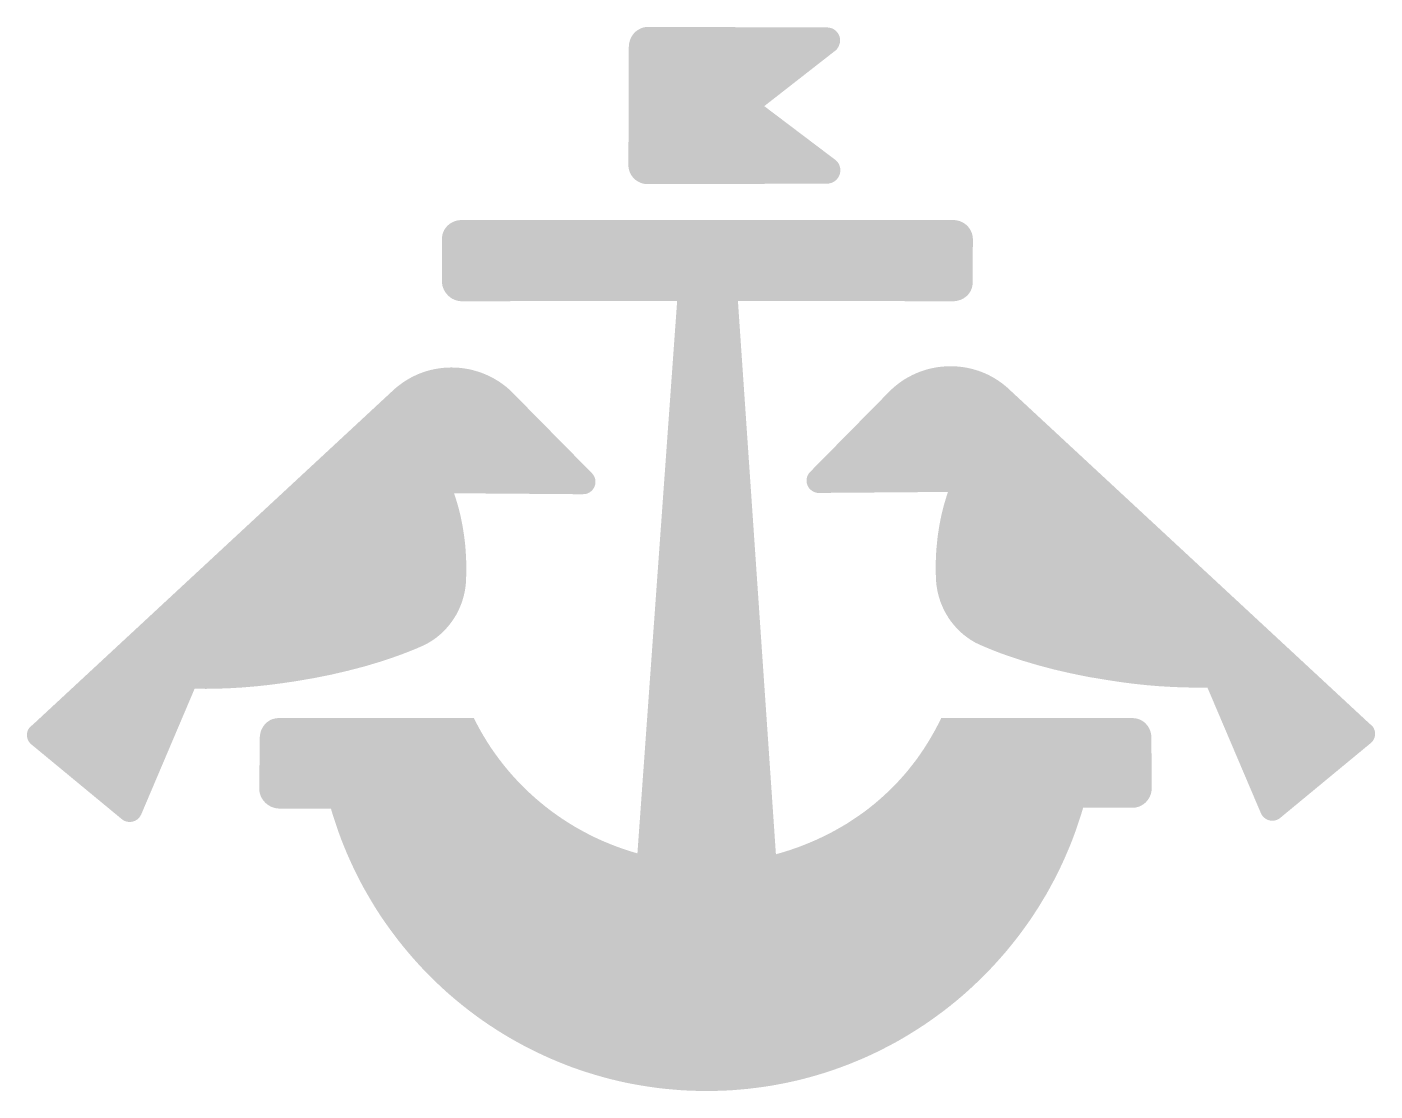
# Model space of a CAD drawing. Header units: millimetres. Extents: x 1841 to 1977, y -2528 to -2309.
# Drawn here: x 1936.15 to 1952.47, y -2494.33 to -2481.45 of the extents above; entities that cross this region are included whole.
import ezdxf

# ---------------------------------------------------------------- set-up
doc = ezdxf.new("R2010")
doc.units = ezdxf.units.MM
doc.layers.add('LASER$cut', color=1, linetype='Continuous', lineweight=0, true_color=0xff0000)
doc.layers.add('LASER$engrave', color=7, linetype='Continuous')

# ---------------------------------------------------------------- blocks, each defined once
blk = doc.blocks.new('Block 01')
at = {"layer": 'LASER$engrave'}
for points in [[(36.364, 45.102), (36.368, 45.102), (36.372, 45.103), (36.376, 45.103), (36.38, 45.103), (36.384, 45.104), (36.388, 45.104), (36.392, 45.105), (36.396, 45.106), (36.4, 45.107), (36.404, 45.108), (36.408, 45.109), (36.411, 45.11), (36.415, 45.111), (36.419, 45.112), (36.422, 45.114), (36.426, 45.115), (36.43, 45.117), (36.433, 45.118), (36.437, 45.12), (36.44, 45.122), (36.444, 45.124), (36.447, 45.126), (36.45, 45.128), (36.453, 45.13), (36.457, 45.132), (36.46, 45.135), (36.463, 45.137), (36.466, 45.14), (36.469, 45.142), (36.472, 45.145), (36.475, 45.147), (36.477, 45.15), (36.48, 45.153), (36.483, 45.156), (36.485, 45.159), (36.488, 45.162), (36.49, 45.165), (36.493, 45.168), (36.495, 45.171), (36.497, 45.174), (36.499, 45.177), (36.501, 45.181), (36.503, 45.184), (36.505, 45.187), (36.507, 45.191), (36.509, 45.194), (36.511, 45.198), (36.512, 45.201), (36.514, 45.205), (36.515, 45.209), (36.516, 45.212), (36.518, 45.216), (36.519, 45.22), (36.52, 45.224), (36.521, 45.228), (36.522, 45.231), (36.522, 45.235), (36.523, 45.239), (36.524, 45.243), (36.524, 45.247), (36.525, 45.251), (36.525, 45.255), (36.525, 45.26), (36.525, 45.264), (36.525, 45.268), (36.525, 45.273), (36.525, 45.278), (36.524, 45.282), (36.524, 45.287), (36.523, 45.291), (36.522, 45.295), (36.521, 45.3), (36.52, 45.304), (36.519, 45.308), (36.518, 45.313), (36.517, 45.317), (36.515, 45.321), (36.514, 45.325), (36.512, 45.329), (36.51, 45.333), (36.509, 45.337), (36.507, 45.341), (36.505, 45.345), (36.502, 45.348), (36.5, 45.352), (36.498, 45.355), (36.495, 45.359), (36.493, 45.362), (36.49, 45.366), (36.488, 45.369), (36.485, 45.372), (36.482, 45.375), (36.479, 45.378), (36.476, 45.381), (36.473, 45.384), (36.469, 45.387), (35.604, 46.041), (36.475, 46.721), (36.478, 46.724), (36.48, 46.727), (36.482, 46.73), (36.485, 46.733), (36.487, 46.736), (36.489, 46.739), (36.492, 46.743), (36.494, 46.746), (36.496, 46.749), (36.498, 46.753), (36.5, 46.756), (36.502, 46.76), (36.503, 46.763), (36.505, 46.767), (36.507, 46.77), (36.509, 46.774), (36.51, 46.778), (36.512, 46.782), (36.513, 46.785), (36.514, 46.789), (36.515, 46.793), (36.517, 46.797), (36.518, 46.801), (36.519, 46.805), (36.519, 46.809), (36.52, 46.812), (36.521, 46.816), (36.521, 46.82), (36.522, 46.824), (36.522, 46.828), (36.522, 46.832), (36.522, 46.836), (36.522, 46.84), (36.522, 46.844), (36.522, 46.848), (36.521, 46.853), (36.521, 46.857), (36.52, 46.861), (36.52, 46.865), (36.519, 46.869), (36.518, 46.873), (36.517, 46.877), (36.516, 46.88), (36.515, 46.884), (36.514, 46.888), (36.512, 46.892), (36.511, 46.895), (36.509, 46.899), (36.508, 46.902), (36.506, 46.906), (36.504, 46.909), (36.502, 46.913), (36.501, 46.916), (36.499, 46.919), (36.496, 46.923), (36.494, 46.926), (36.492, 46.929), (36.49, 46.932), (36.487, 46.935), (36.485, 46.938), (36.482, 46.941), (36.48, 46.944), (36.477, 46.946), (36.474, 46.949), (36.472, 46.952), (36.469, 46.954), (36.466, 46.957), (36.463, 46.959), (36.46, 46.961), (36.457, 46.964), (36.454, 46.966), (36.451, 46.968), (36.447, 46.97), (36.444, 46.972), (36.441, 46.974), (36.437, 46.976), (36.434, 46.978), (36.43, 46.979), (36.427, 46.981), (36.423, 46.982), (36.42, 46.984), (36.416, 46.985), (36.412, 46.986), (36.408, 46.987), (36.405, 46.988), (36.401, 46.989), (36.397, 46.99), (36.393, 46.991), (36.389, 46.992), (36.385, 46.992), (36.381, 46.993), (36.377, 46.993), (36.373, 46.994), (36.369, 46.994), (36.365, 46.994), (36.361, 46.994), (34.196, 47), (34.19, 47), (34.184, 47), (34.178, 46.999), (34.172, 46.999), (34.166, 46.998), (34.161, 46.997), (34.155, 46.996), (34.149, 46.995), (34.144, 46.994), (34.138, 46.992), (34.132, 46.991), (34.127, 46.989), (34.121, 46.987), (34.116, 46.985), (34.111, 46.983), (34.106, 46.981), (34.1, 46.978), (34.095, 46.976), (34.09, 46.973), (34.085, 46.97), (34.08, 46.967), (34.076, 46.964), (34.071, 46.961), (34.066, 46.958), (34.062, 46.955), (34.057, 46.951), (34.053, 46.948), (34.048, 46.944), (34.044, 46.94), (34.04, 46.936), (34.036, 46.932), (34.032, 46.928), (34.028, 46.924), (34.024, 46.92), (34.021, 46.915), (34.017, 46.911), (34.014, 46.906), (34.01, 46.902), (34.007, 46.897), (34.004, 46.892), (34.001, 46.888), (33.998, 46.883), (33.995, 46.878), (33.992, 46.873), (33.99, 46.867), (33.987, 46.862), (33.985, 46.857), (33.983, 46.852), (33.98, 46.846), (33.978, 46.841), (33.977, 46.835), (33.975, 46.83), (33.973, 46.824), (33.972, 46.818), (33.97, 46.813), (33.969, 46.807), (33.968, 46.801), (33.967, 46.795), (33.966, 46.789), (33.966, 46.784), (33.965, 46.778), (33.965, 46.772), (33.965, 46.766), (33.964, 46.76), (33.959, 45.328), (33.959, 45.322), (33.959, 45.316), (33.959, 45.31), (33.96, 45.304), (33.961, 45.298), (33.961, 45.293), (33.962, 45.287), (33.963, 45.281), (33.965, 45.276), (33.966, 45.27), (33.968, 45.264), (33.969, 45.259), (33.971, 45.253), (33.973, 45.248), (33.975, 45.243), (33.977, 45.238), (33.979, 45.232), (33.982, 45.227), (33.984, 45.222), (33.987, 45.217), (33.99, 45.212), (33.993, 45.208), (33.996, 45.203), (33.999, 45.198), (34.002, 45.194), (34.005, 45.189), (34.009, 45.185), (34.012, 45.18), (34.016, 45.176), (34.02, 45.172), (34.024, 45.168), (34.028, 45.164), (34.032, 45.16), (34.036, 45.156), (34.04, 45.153), (34.044, 45.149), (34.049, 45.146), (34.053, 45.142), (34.058, 45.139), (34.062, 45.136), (34.067, 45.133), (34.072, 45.13), (34.077, 45.127), (34.082, 45.124), (34.087, 45.122), (34.092, 45.119), (34.097, 45.117), (34.102, 45.115), (34.107, 45.113), (34.113, 45.111), (34.118, 45.109), (34.124, 45.107), (34.129, 45.105), (34.135, 45.104), (34.14, 45.102), (34.146, 45.101), (34.152, 45.1), (34.158, 45.099), (34.164, 45.098), (34.169, 45.098), (34.175, 45.097), (34.181, 45.097), (34.187, 45.097), (34.193, 45.097)], [(38.13, 44.427), (38.13, 44.433), (38.13, 44.439), (38.129, 44.445), (38.129, 44.451), (38.128, 44.456), (38.127, 44.462), (38.126, 44.468), (38.125, 44.474), (38.124, 44.479), (38.123, 44.485), (38.121, 44.491), (38.119, 44.496), (38.118, 44.502), (38.116, 44.507), (38.114, 44.512), (38.112, 44.518), (38.109, 44.523), (38.107, 44.528), (38.104, 44.533), (38.102, 44.538), (38.099, 44.543), (38.096, 44.548), (38.093, 44.553), (38.09, 44.558), (38.087, 44.562), (38.083, 44.567), (38.08, 44.571), (38.076, 44.576), (38.073, 44.58), (38.069, 44.584), (38.065, 44.588), (38.061, 44.592), (38.057, 44.596), (38.053, 44.6), (38.049, 44.604), (38.044, 44.608), (38.04, 44.611), (38.036, 44.614), (38.031, 44.618), (38.026, 44.621), (38.022, 44.624), (38.017, 44.627), (38.012, 44.63), (38.007, 44.633), (38.002, 44.635), (37.997, 44.638), (37.992, 44.64), (37.987, 44.643), (37.981, 44.645), (37.976, 44.647), (37.97, 44.649), (37.965, 44.651), (37.959, 44.652), (37.954, 44.654), (37.948, 44.655), (37.943, 44.656), (37.937, 44.658), (37.931, 44.659), (37.925, 44.659), (37.919, 44.66), (37.913, 44.661), (37.907, 44.661), (37.901, 44.661), (37.895, 44.661), (31.938, 44.661), (31.932, 44.661), (31.926, 44.661), (31.92, 44.661), (31.914, 44.66), (31.909, 44.659), (31.903, 44.659), (31.897, 44.658), (31.891, 44.657), (31.885, 44.656), (31.88, 44.654), (31.874, 44.653), (31.869, 44.651), (31.863, 44.649), (31.858, 44.648), (31.852, 44.646), (31.847, 44.644), (31.842, 44.641), (31.836, 44.639), (31.831, 44.637), (31.826, 44.634), (31.821, 44.632), (31.816, 44.629), (31.811, 44.626), (31.806, 44.623), (31.802, 44.62), (31.797, 44.617), (31.793, 44.613), (31.788, 44.61), (31.784, 44.606), (31.779, 44.603), (31.775, 44.599), (31.771, 44.595), (31.767, 44.591), (31.763, 44.587), (31.759, 44.583), (31.756, 44.579), (31.752, 44.575), (31.749, 44.57), (31.745, 44.566), (31.742, 44.562), (31.739, 44.557), (31.736, 44.552), (31.733, 44.548), (31.73, 44.543), (31.727, 44.538), (31.725, 44.533), (31.722, 44.528), (31.72, 44.523), (31.717, 44.517), (31.715, 44.512), (31.713, 44.507), (31.712, 44.501), (31.71, 44.496), (31.708, 44.491), (31.707, 44.485), (31.706, 44.479), (31.705, 44.474), (31.704, 44.468), (31.703, 44.462), (31.702, 44.456), (31.701, 44.45), (31.701, 44.444), (31.701, 44.438), (31.701, 44.432), (31.701, 43.922), (31.701, 43.916), (31.701, 43.91), (31.701, 43.904), (31.702, 43.898), (31.703, 43.892), (31.704, 43.886), (31.705, 43.88), (31.706, 43.875), (31.707, 43.869), (31.708, 43.863), (31.71, 43.857), (31.712, 43.852), (31.713, 43.846), (31.715, 43.841), (31.718, 43.835), (31.72, 43.83), (31.722, 43.824), (31.725, 43.819), (31.727, 43.814), (31.73, 43.808), (31.733, 43.803), (31.736, 43.798), (31.739, 43.793), (31.742, 43.788), (31.745, 43.784), (31.749, 43.779), (31.752, 43.774), (31.756, 43.77), (31.76, 43.765), (31.764, 43.761), (31.767, 43.756), (31.772, 43.752), (31.776, 43.748), (31.78, 43.744), (31.784, 43.74), (31.789, 43.736), (31.793, 43.732), (31.798, 43.729), (31.802, 43.725), (31.807, 43.722), (31.812, 43.718), (31.817, 43.715), (31.822, 43.712), (31.827, 43.709), (31.832, 43.706), (31.837, 43.704), (31.843, 43.701), (31.848, 43.699), (31.853, 43.696), (31.859, 43.694), (31.865, 43.692), (31.87, 43.69), (31.876, 43.688), (31.881, 43.687), (31.887, 43.685), (31.893, 43.684), (31.899, 43.683), (31.905, 43.682), (31.911, 43.681), (31.917, 43.68), (31.923, 43.68), (31.929, 43.679), (31.935, 43.679), (31.941, 43.679), (34.549, 43.682), (34.068, 36.994), (33.987, 37.018), (33.907, 37.044), (33.828, 37.072), (33.75, 37.102), (33.672, 37.134), (33.596, 37.167), (33.521, 37.203), (33.447, 37.241), (33.375, 37.28), (33.303, 37.321), (33.233, 37.364), (33.163, 37.409), (33.096, 37.455), (33.029, 37.503), (32.964, 37.553), (32.9, 37.605), (32.837, 37.658), (32.776, 37.713), (32.716, 37.769), (32.658, 37.827), (32.602, 37.886), (32.546, 37.947), (32.493, 38.009), (32.441, 38.073), (32.391, 38.138), (32.342, 38.205), (32.295, 38.272), (32.25, 38.342), (32.207, 38.412), (32.165, 38.484), (32.126, 38.557), (32.088, 38.631), (29.721, 38.631), (29.715, 38.631), (29.709, 38.631), (29.703, 38.63), (29.697, 38.63), (29.691, 38.629), (29.686, 38.628), (29.68, 38.627), (29.674, 38.626), (29.669, 38.625), (29.663, 38.623), (29.658, 38.622), (29.652, 38.62), (29.647, 38.618), (29.642, 38.616), (29.636, 38.614), (29.631, 38.612), (29.626, 38.609), (29.621, 38.607), (29.616, 38.604), (29.611, 38.601), (29.607, 38.598), (29.602, 38.595), (29.597, 38.592), (29.593, 38.589), (29.588, 38.586), (29.584, 38.582), (29.58, 38.578), (29.576, 38.575), (29.571, 38.571), (29.567, 38.567), (29.564, 38.563), (29.56, 38.559), (29.556, 38.555), (29.552, 38.551), (29.549, 38.546), (29.545, 38.542), (29.542, 38.537), (29.539, 38.533), (29.536, 38.528), (29.533, 38.523), (29.53, 38.518), (29.527, 38.513), (29.524, 38.508), (29.522, 38.503), (29.519, 38.498), (29.517, 38.493), (29.514, 38.488), (29.512, 38.482), (29.51, 38.477), (29.508, 38.472), (29.507, 38.466), (29.505, 38.46), (29.503, 38.455), (29.502, 38.449), (29.501, 38.444), (29.5, 38.438), (29.499, 38.432), (29.498, 38.426), (29.497, 38.42), (29.496, 38.414), (29.496, 38.408), (29.495, 38.402), (29.495, 38.396), (29.495, 38.39), (29.489, 37.774), (29.489, 37.768), (29.49, 37.762), (29.49, 37.756), (29.491, 37.751), (29.491, 37.745), (29.492, 37.739), (29.493, 37.733), (29.495, 37.727), (29.496, 37.721), (29.497, 37.716), (29.499, 37.71), (29.501, 37.705), (29.503, 37.699), (29.505, 37.694), (29.507, 37.688), (29.509, 37.683), (29.512, 37.678), (29.514, 37.672), (29.517, 37.667), (29.52, 37.662), (29.523, 37.657), (29.526, 37.652), (29.529, 37.647), (29.532, 37.643), (29.536, 37.638), (29.539, 37.633), (29.543, 37.629), (29.547, 37.624), (29.551, 37.62), (29.554, 37.616), (29.558, 37.611), (29.563, 37.607), (29.567, 37.603), (29.571, 37.599), (29.576, 37.596), (29.58, 37.592), (29.585, 37.588), (29.589, 37.585), (29.594, 37.581), (29.599, 37.578), (29.604, 37.575), (29.609, 37.572), (29.614, 37.569), (29.619, 37.566), (29.624, 37.563), (29.63, 37.561), (29.635, 37.558), (29.64, 37.556), (29.646, 37.554), (29.651, 37.552), (29.657, 37.55), (29.662, 37.548), (29.668, 37.546), (29.674, 37.545), (29.679, 37.543), (29.685, 37.542), (29.691, 37.541), (29.697, 37.54), (29.703, 37.539), (29.709, 37.538), (29.715, 37.538), (29.721, 37.537), (29.727, 37.537), (29.733, 37.537), (30.357, 37.534), (30.385, 37.442), (30.415, 37.351), (30.446, 37.26), (30.479, 37.17), (30.514, 37.082), (30.55, 36.994), (30.589, 36.907), (30.629, 36.82), (30.67, 36.735), (30.713, 36.651), (30.758, 36.568), (30.805, 36.486), (30.853, 36.405), (30.902, 36.324), (30.953, 36.245), (31.006, 36.167), (31.06, 36.091), (31.116, 36.015), (31.173, 35.94), (31.231, 35.867), (31.291, 35.795), (31.352, 35.724), (31.415, 35.654), (31.479, 35.585), (31.544, 35.518), (31.611, 35.452), (31.679, 35.388), (31.748, 35.324), (31.818, 35.263), (31.89, 35.202), (31.963, 35.143), (32.037, 35.085), (32.112, 35.029), (32.188, 34.974), (32.266, 34.921), (32.345, 34.869), (32.424, 34.819), (32.505, 34.77), (32.587, 34.723), (32.669, 34.678), (32.753, 34.634), (32.838, 34.592), (32.924, 34.551), (33.01, 34.512), (33.098, 34.475), (33.186, 34.439), (33.275, 34.405), (33.366, 34.373), (33.457, 34.343), (33.548, 34.315), (33.641, 34.288), (33.734, 34.263), (33.828, 34.24), (33.923, 34.219), (34.019, 34.2), (34.115, 34.183), (34.212, 34.168), (34.309, 34.154), (34.407, 34.143), (34.506, 34.134), (34.605, 34.126), (34.705, 34.121), (34.806, 34.118), (34.907, 34.117), (35.008, 34.118), (35.108, 34.121), (35.208, 34.126), (35.307, 34.134), (35.406, 34.143), (35.504, 34.155), (35.602, 34.168), (35.699, 34.183), (35.795, 34.201), (35.891, 34.22), (35.986, 34.241), (36.08, 34.264), (36.173, 34.289), (36.266, 34.316), (36.358, 34.344), (36.449, 34.375), (36.539, 34.407), (36.629, 34.441), (36.717, 34.477), (36.805, 34.514), (36.892, 34.553), (36.978, 34.594), (37.063, 34.637), (37.147, 34.681), (37.23, 34.726), (37.312, 34.774), (37.392, 34.823), (37.472, 34.873), (37.551, 34.925), (37.629, 34.979), (37.705, 35.034), (37.781, 35.09), (37.855, 35.148), (37.928, 35.207), (38, 35.268), (38.07, 35.33), (38.14, 35.394), (38.208, 35.459), (38.275, 35.525), (38.34, 35.592), (38.404, 35.661), (38.467, 35.731), (38.529, 35.802), (38.589, 35.875), (38.647, 35.948), (38.705, 36.023), (38.76, 36.099), (38.815, 36.176), (38.867, 36.254), (38.919, 36.333), (38.968, 36.414), (39.017, 36.495), (39.063, 36.578), (39.108, 36.661), (39.151, 36.745), (39.193, 36.831), (39.233, 36.917), (39.271, 37.004), (39.308, 37.092), (39.343, 37.181), (39.376, 37.271), (39.407, 37.362), (39.437, 37.453), (39.465, 37.546), (40.06, 37.546), (40.066, 37.546), (40.072, 37.546), (40.078, 37.546), (40.084, 37.547), (40.09, 37.548), (40.096, 37.548), (40.101, 37.549), (40.107, 37.55), (40.113, 37.552), (40.118, 37.553), (40.124, 37.555), (40.13, 37.556), (40.135, 37.558), (40.14, 37.56), (40.146, 37.562), (40.151, 37.564), (40.156, 37.566), (40.161, 37.569), (40.167, 37.571), (40.172, 37.574), (40.177, 37.577), (40.181, 37.58), (40.186, 37.583), (40.191, 37.586), (40.196, 37.589), (40.2, 37.592), (40.205, 37.596), (40.209, 37.599), (40.213, 37.603), (40.218, 37.607), (40.222, 37.611), (40.226, 37.615), (40.23, 37.619), (40.233, 37.623), (40.237, 37.627), (40.241, 37.631), (40.244, 37.636), (40.248, 37.64), (40.251, 37.645), (40.254, 37.649), (40.258, 37.654), (40.261, 37.659), (40.263, 37.664), (40.266, 37.669), (40.269, 37.674), (40.271, 37.679), (40.274, 37.684), (40.276, 37.689), (40.278, 37.695), (40.28, 37.7), (40.282, 37.705), (40.284, 37.711), (40.286, 37.716), (40.287, 37.722), (40.289, 37.728), (40.29, 37.733), (40.291, 37.739), (40.292, 37.745), (40.293, 37.751), (40.293, 37.757), (40.294, 37.762), (40.294, 37.768), (40.295, 37.774), (40.295, 37.78), (40.292, 38.393), (40.292, 38.399), (40.291, 38.405), (40.291, 38.411), (40.29, 38.417), (40.29, 38.423), (40.289, 38.429), (40.288, 38.435), (40.287, 38.441), (40.286, 38.446), (40.285, 38.452), (40.283, 38.458), (40.282, 38.463), (40.28, 38.469), (40.278, 38.474), (40.276, 38.48), (40.274, 38.485), (40.272, 38.49), (40.27, 38.495), (40.268, 38.501), (40.265, 38.506), (40.263, 38.511), (40.26, 38.516), (40.257, 38.52), (40.254, 38.525), (40.251, 38.53), (40.248, 38.535), (40.245, 38.539), (40.241, 38.544), (40.238, 38.548), (40.234, 38.552), (40.231, 38.556), (40.227, 38.561), (40.223, 38.565), (40.219, 38.568), (40.215, 38.572), (40.211, 38.576), (40.207, 38.58), (40.203, 38.583), (40.198, 38.586), (40.194, 38.59), (40.189, 38.593), (40.185, 38.596), (40.18, 38.599), (40.175, 38.602), (40.171, 38.605), (40.166, 38.607), (40.161, 38.61), (40.156, 38.612), (40.15, 38.614), (40.145, 38.616), (40.14, 38.618), (40.135, 38.62), (40.129, 38.622), (40.124, 38.623), (40.118, 38.625), (40.113, 38.626), (40.107, 38.627), (40.101, 38.628), (40.095, 38.629), (40.09, 38.63), (40.084, 38.63), (40.078, 38.631), (40.072, 38.631), (40.066, 38.631), (37.746, 38.631), (37.708, 38.554), (37.668, 38.479), (37.626, 38.405), (37.583, 38.333), (37.538, 38.262), (37.491, 38.193), (37.443, 38.125), (37.392, 38.06), (37.341, 37.995), (37.287, 37.932), (37.232, 37.871), (37.176, 37.812), (37.117, 37.754), (37.058, 37.698), (36.996, 37.643), (36.934, 37.59), (36.87, 37.539), (36.804, 37.489), (36.737, 37.442), (36.668, 37.396), (36.599, 37.351), (36.527, 37.309), (36.455, 37.268), (36.381, 37.229), (36.306, 37.192), (36.229, 37.156), (36.152, 37.123), (36.073, 37.091), (35.993, 37.061), (35.911, 37.033), (35.829, 37.007), (35.745, 36.983), (35.285, 43.682), (37.887, 43.679), (37.893, 43.679), (37.899, 43.679), (37.905, 43.679), (37.911, 43.68), (37.916, 43.68), (37.922, 43.681), (37.928, 43.682), (37.934, 43.683), (37.94, 43.684), (37.945, 43.685), (37.951, 43.687), (37.957, 43.688), (37.962, 43.69), (37.968, 43.692), (37.973, 43.693), (37.979, 43.695), (37.984, 43.698), (37.989, 43.7), (37.994, 43.702), (38, 43.705), (38.005, 43.707), (38.01, 43.71), (38.015, 43.713), (38.019, 43.715), (38.024, 43.718), (38.029, 43.721), (38.033, 43.725), (38.038, 43.728), (38.042, 43.731), (38.047, 43.735), (38.051, 43.738), (38.055, 43.742), (38.059, 43.746), (38.063, 43.75), (38.067, 43.754), (38.071, 43.758), (38.075, 43.762), (38.078, 43.766), (38.082, 43.771), (38.085, 43.775), (38.088, 43.78), (38.091, 43.784), (38.094, 43.789), (38.097, 43.794), (38.1, 43.799), (38.103, 43.803), (38.105, 43.808), (38.108, 43.814), (38.11, 43.819), (38.112, 43.824), (38.114, 43.829), (38.116, 43.835), (38.118, 43.84), (38.119, 43.846), (38.121, 43.851), (38.122, 43.857), (38.123, 43.863), (38.124, 43.868), (38.125, 43.874), (38.126, 43.88), (38.126, 43.886), (38.127, 43.892), (38.127, 43.898), (38.127, 43.905)], [(37.829, 41.37), (37.811, 41.317), (37.795, 41.264), (37.779, 41.21), (37.765, 41.155), (37.751, 41.099), (37.739, 41.042), (37.728, 40.985), (37.718, 40.927), (37.709, 40.868), (37.701, 40.808), (37.695, 40.748), (37.689, 40.687), (37.685, 40.626), (37.682, 40.564), (37.68, 40.502), (37.68, 40.44), (37.68, 40.398), (37.681, 40.377), (37.681, 40.367), (37.682, 40.358), (37.683, 40.34), (37.683, 40.323), (37.684, 40.305), (37.685, 40.288), (37.686, 40.271), (37.688, 40.254), (37.69, 40.237), (37.693, 40.22), (37.695, 40.203), (37.698, 40.187), (37.701, 40.17), (37.705, 40.154), (37.709, 40.137), (37.713, 40.121), (37.717, 40.105), (37.722, 40.089), (37.727, 40.073), (37.732, 40.057), (37.737, 40.041), (37.743, 40.026), (37.749, 40.01), (37.756, 39.995), (37.762, 39.98), (37.769, 39.965), (37.776, 39.95), (37.783, 39.935), (37.791, 39.92), (37.799, 39.906), (37.807, 39.892), (37.815, 39.878), (37.824, 39.864), (37.832, 39.85), (37.841, 39.836), (37.851, 39.823), (37.86, 39.809), (37.87, 39.796), (37.88, 39.783), (37.89, 39.771), (37.9, 39.758), (37.911, 39.746), (37.922, 39.734), (37.933, 39.722), (37.944, 39.71), (37.955, 39.698), (37.967, 39.687), (37.979, 39.676), (37.991, 39.665), (38.003, 39.654), (38.015, 39.644), (38.028, 39.634), (38.041, 39.624), (38.054, 39.614), (38.067, 39.604), (38.08, 39.595), (38.093, 39.586), (38.107, 39.577), (38.121, 39.569), (38.135, 39.56), (38.149, 39.552), (38.163, 39.544), (38.178, 39.537), (38.192, 39.53), (38.207, 39.523), (38.222, 39.516), (38.3, 39.483), (38.381, 39.45), (38.464, 39.418), (38.55, 39.387), (38.729, 39.328), (38.918, 39.272), (39.114, 39.22), (39.319, 39.173), (39.53, 39.13), (39.747, 39.094), (39.91, 39.069), (40.071, 39.048), (40.23, 39.031), (40.385, 39.018), (40.538, 39.009), (40.686, 39.003), (40.831, 39.001), (40.97, 39.002), (41.619, 37.477), (41.621, 37.473), (41.624, 37.468), (41.627, 37.463), (41.63, 37.458), (41.633, 37.454), (41.636, 37.45), (41.639, 37.445), (41.643, 37.441), (41.646, 37.437), (41.65, 37.434), (41.654, 37.43), (41.658, 37.426), (41.662, 37.423), (41.666, 37.42), (41.67, 37.417), (41.672, 37.415), (41.674, 37.414), (41.677, 37.412), (41.679, 37.411), (41.681, 37.409), (41.683, 37.408), (41.686, 37.407), (41.688, 37.406), (41.69, 37.404), (41.693, 37.403), (41.695, 37.402), (41.698, 37.401), (41.7, 37.4), (41.703, 37.399), (41.705, 37.398), (41.708, 37.397), (41.71, 37.397), (41.713, 37.396), (41.715, 37.395), (41.718, 37.394), (41.72, 37.394), (41.723, 37.393), (41.726, 37.392), (41.729, 37.392), (41.731, 37.391), (41.734, 37.391), (41.737, 37.391), (41.739, 37.39), (41.742, 37.39), (41.745, 37.39), (41.748, 37.39), (41.751, 37.39), (41.754, 37.389), (41.756, 37.389), (41.76, 37.389), (41.764, 37.39), (41.767, 37.39), (41.771, 37.39), (41.774, 37.39), (41.778, 37.391), (41.781, 37.391), (41.784, 37.392), (41.788, 37.393), (41.791, 37.394), (41.794, 37.394), (41.798, 37.395), (41.801, 37.396), (41.804, 37.397), (41.808, 37.398), (41.811, 37.4), (41.814, 37.401), (41.817, 37.402), (41.82, 37.404), (41.823, 37.405), (41.826, 37.407), (41.829, 37.408), (41.832, 37.41), (41.835, 37.412), (41.838, 37.413), (41.84, 37.415), (41.843, 37.417), (41.846, 37.419), (41.849, 37.421), (41.851, 37.423), (41.854, 37.425), (41.856, 37.427), (42.95, 38.331), (42.953, 38.333), (42.956, 38.336), (42.958, 38.339), (42.961, 38.341), (42.963, 38.344), (42.966, 38.347), (42.968, 38.35), (42.97, 38.353), (42.973, 38.356), (42.975, 38.359), (42.977, 38.362), (42.979, 38.365), (42.981, 38.368), (42.983, 38.372), (42.984, 38.375), (42.986, 38.379), (42.988, 38.382), (42.989, 38.386), (42.991, 38.389), (42.992, 38.393), (42.993, 38.396), (42.994, 38.4), (42.995, 38.404), (42.996, 38.408), (42.997, 38.411), (42.998, 38.415), (42.999, 38.419), (42.999, 38.423), (42.999, 38.427), (43, 38.431), (43, 38.435), (43, 38.439), (43, 38.444), (43, 38.449), (42.999, 38.453), (42.999, 38.458), (42.999, 38.462), (42.998, 38.467), (42.997, 38.471), (42.996, 38.476), (42.995, 38.48), (42.994, 38.484), (42.993, 38.488), (42.991, 38.492), (42.99, 38.496), (42.988, 38.5), (42.986, 38.504), (42.985, 38.508), (42.983, 38.512), (42.981, 38.516), (42.978, 38.52), (42.976, 38.523), (42.974, 38.527), (42.971, 38.53), (42.968, 38.533), (42.965, 38.537), (42.962, 38.54), (42.959, 38.543), (42.956, 38.546), (42.953, 38.549), (42.949, 38.552), (42.946, 38.555), (42.942, 38.557), (42.938, 38.56), (38.562, 42.619), (38.545, 42.635), (38.527, 42.65), (38.509, 42.665), (38.49, 42.68), (38.471, 42.694), (38.452, 42.707), (38.433, 42.721), (38.413, 42.733), (38.393, 42.746), (38.372, 42.758), (38.352, 42.769), (38.331, 42.78), (38.309, 42.791), (38.288, 42.801), (38.266, 42.81), (38.244, 42.819), (38.221, 42.828), (38.199, 42.836), (38.176, 42.843), (38.153, 42.85), (38.13, 42.857), (38.106, 42.863), (38.083, 42.868), (38.059, 42.873), (38.035, 42.877), (38.01, 42.881), (37.986, 42.884), (37.961, 42.887), (37.937, 42.889), (37.912, 42.891), (37.887, 42.892), (37.861, 42.892), (37.835, 42.892), (37.809, 42.891), (37.783, 42.889), (37.757, 42.887), (37.731, 42.884), (37.706, 42.881), (37.68, 42.877), (37.655, 42.872), (37.63, 42.867), (37.606, 42.861), (37.581, 42.855), (37.557, 42.848), (37.533, 42.84), (37.509, 42.832), (37.485, 42.824), (37.462, 42.814), (37.439, 42.805), (37.416, 42.794), (37.394, 42.784), (37.372, 42.772), (37.35, 42.761), (37.328, 42.748), (37.307, 42.736), (37.286, 42.722), (37.265, 42.708), (37.245, 42.694), (37.225, 42.679), (37.206, 42.664), (37.186, 42.648), (37.168, 42.632), (37.149, 42.615), (37.131, 42.598), (36.154, 41.607), (36.152, 41.605), (36.15, 41.602), (36.148, 41.599), (36.146, 41.597), (36.144, 41.594), (36.142, 41.591), (36.14, 41.588), (36.138, 41.586), (36.137, 41.583), (36.135, 41.58), (36.133, 41.577), (36.132, 41.574), (36.13, 41.571), (36.129, 41.568), (36.128, 41.565), (36.126, 41.562), (36.125, 41.558), (36.124, 41.555), (36.123, 41.552), (36.122, 41.549), (36.121, 41.545), (36.12, 41.542), (36.119, 41.539), (36.119, 41.535), (36.118, 41.532), (36.118, 41.528), (36.117, 41.525), (36.117, 41.521), (36.117, 41.518), (36.116, 41.514), (36.116, 41.511), (36.116, 41.507), (36.116, 41.503), (36.116, 41.5), (36.117, 41.496), (36.117, 41.492), (36.117, 41.488), (36.118, 41.485), (36.118, 41.481), (36.119, 41.477), (36.12, 41.474), (36.121, 41.47), (36.122, 41.467), (36.123, 41.463), (36.124, 41.46), (36.125, 41.456), (36.127, 41.453), (36.128, 41.449), (36.129, 41.446), (36.131, 41.443), (36.133, 41.439), (36.134, 41.436), (36.136, 41.433), (36.138, 41.43), (36.14, 41.427), (36.142, 41.424), (36.144, 41.421), (36.146, 41.418), (36.148, 41.415), (36.15, 41.412), (36.153, 41.41), (36.155, 41.407), (36.158, 41.404), (36.16, 41.402), (36.163, 41.399), (36.165, 41.397), (36.168, 41.394), (36.171, 41.392), (36.174, 41.39), (36.176, 41.388), (36.179, 41.385), (36.182, 41.383), (36.185, 41.381), (36.188, 41.38), (36.192, 41.378), (36.195, 41.376), (36.198, 41.374), (36.201, 41.373), (36.204, 41.371), (36.208, 41.37), (36.211, 41.368), (36.215, 41.367), (36.218, 41.366), (36.222, 41.365), (36.225, 41.363), (36.229, 41.362), (36.232, 41.362), (36.236, 41.361), (36.239, 41.36), (36.243, 41.359), (36.247, 41.359), (36.251, 41.359), (36.254, 41.358), (36.258, 41.358), (36.262, 41.358), (36.266, 41.358)]]:
    blk.add_hatch(color=256, dxfattribs=at).paths.add_polyline_path(points, flags=0)
at = {"layer": 'LASER$engrave', "extrusion": (0, 0, -1)}
blk.add_hatch(color=256, dxfattribs=at).paths.add_polyline_path([(-31.847, 41.354), (-31.865, 41.302), (-31.881, 41.249), (-31.897, 41.195), (-31.911, 41.14), (-31.925, 41.084), (-31.937, 41.028), (-31.948, 40.971), (-31.958, 40.912), (-31.967, 40.854), (-31.975, 40.794), (-31.982, 40.734), (-31.987, 40.673), (-31.991, 40.612), (-31.994, 40.55), (-31.996, 40.487), (-31.997, 40.424), (-31.996, 40.382), (-31.995, 40.362), (-31.995, 40.352), (-31.994, 40.342), (-31.994, 40.325), (-31.993, 40.307), (-31.992, 40.29), (-31.991, 40.273), (-31.99, 40.256), (-31.988, 40.239), (-31.986, 40.222), (-31.984, 40.205), (-31.981, 40.188), (-31.978, 40.171), (-31.975, 40.155), (-31.971, 40.138), (-31.968, 40.122), (-31.963, 40.106), (-31.959, 40.09), (-31.954, 40.073), (-31.95, 40.058), (-31.944, 40.042), (-31.939, 40.026), (-31.933, 40.01), (-31.927, 39.995), (-31.921, 39.98), (-31.914, 39.964), (-31.907, 39.949), (-31.9, 39.935), (-31.893, 39.92), (-31.885, 39.905), (-31.878, 39.891), (-31.87, 39.876), (-31.861, 39.862), (-31.853, 39.848), (-31.844, 39.835), (-31.835, 39.821), (-31.826, 39.807), (-31.816, 39.794), (-31.806, 39.781), (-31.796, 39.768), (-31.786, 39.755), (-31.776, 39.743), (-31.765, 39.731), (-31.755, 39.718), (-31.744, 39.706), (-31.732, 39.695), (-31.721, 39.683), (-31.709, 39.672), (-31.698, 39.661), (-31.686, 39.65), (-31.673, 39.639), (-31.661, 39.629), (-31.648, 39.618), (-31.636, 39.608), (-31.623, 39.599), (-31.61, 39.589), (-31.596, 39.58), (-31.583, 39.571), (-31.569, 39.562), (-31.555, 39.553), (-31.541, 39.545), (-31.527, 39.537), (-31.513, 39.529), (-31.498, 39.522), (-31.484, 39.514), (-31.469, 39.507), (-31.454, 39.501), (-31.376, 39.467), (-31.296, 39.435), (-31.212, 39.403), (-31.126, 39.372), (-30.947, 39.312), (-30.759, 39.256), (-30.562, 39.205), (-30.357, 39.157), (-30.146, 39.115), (-29.929, 39.078), (-29.766, 39.054), (-29.605, 39.033), (-29.447, 39.016), (-29.291, 39.003), (-29.139, 38.994), (-28.99, 38.988), (-28.846, 38.986), (-28.706, 38.987), (-28.058, 37.462), (-28.055, 37.457), (-28.053, 37.452), (-28.05, 37.448), (-28.047, 37.443), (-28.044, 37.439), (-28.04, 37.434), (-28.037, 37.43), (-28.034, 37.426), (-28.03, 37.422), (-28.026, 37.418), (-28.023, 37.415), (-28.019, 37.411), (-28.015, 37.408), (-28.011, 37.404), (-28.006, 37.401), (-28.004, 37.4), (-28.002, 37.398), (-28, 37.397), (-27.997, 37.396), (-27.995, 37.394), (-27.993, 37.393), (-27.991, 37.392), (-27.988, 37.39), (-27.986, 37.389), (-27.984, 37.388), (-27.981, 37.387), (-27.979, 37.386), (-27.976, 37.385), (-27.974, 37.384), (-27.971, 37.383), (-27.969, 37.382), (-27.966, 37.381), (-27.964, 37.381), (-27.961, 37.38), (-27.958, 37.379), (-27.956, 37.378), (-27.953, 37.378), (-27.95, 37.377), (-27.948, 37.377), (-27.945, 37.376), (-27.942, 37.376), (-27.94, 37.375), (-27.937, 37.375), (-27.934, 37.375), (-27.931, 37.375), (-27.928, 37.374), (-27.926, 37.374), (-27.923, 37.374), (-27.92, 37.374), (-27.916, 37.374), (-27.913, 37.374), (-27.909, 37.375), (-27.906, 37.375), (-27.902, 37.375), (-27.899, 37.376), (-27.895, 37.376), (-27.892, 37.377), (-27.888, 37.378), (-27.885, 37.378), (-27.882, 37.379), (-27.878, 37.38), (-27.875, 37.381), (-27.872, 37.382), (-27.869, 37.383), (-27.866, 37.384), (-27.862, 37.386), (-27.859, 37.387), (-27.856, 37.388), (-27.853, 37.39), (-27.85, 37.391), (-27.847, 37.393), (-27.844, 37.395), (-27.841, 37.396), (-27.839, 37.398), (-27.836, 37.4), (-27.833, 37.402), (-27.83, 37.404), (-27.828, 37.406), (-27.825, 37.408), (-27.823, 37.41), (-27.82, 37.412), (-26.726, 38.316), (-26.723, 38.318), (-26.721, 38.321), (-26.718, 38.323), (-26.715, 38.326), (-26.713, 38.329), (-26.711, 38.332), (-26.708, 38.335), (-26.706, 38.338), (-26.704, 38.341), (-26.701, 38.344), (-26.699, 38.347), (-26.697, 38.35), (-26.695, 38.353), (-26.694, 38.357), (-26.692, 38.36), (-26.69, 38.363), (-26.689, 38.367), (-26.687, 38.37), (-26.686, 38.374), (-26.684, 38.377), (-26.683, 38.381), (-26.682, 38.385), (-26.681, 38.389), (-26.68, 38.392), (-26.679, 38.396), (-26.678, 38.4), (-26.678, 38.404), (-26.677, 38.408), (-26.677, 38.412), (-26.676, 38.416), (-26.676, 38.42), (-26.676, 38.424), (-26.676, 38.429), (-26.676, 38.433), (-26.677, 38.438), (-26.677, 38.443), (-26.678, 38.447), (-26.678, 38.452), (-26.679, 38.456), (-26.68, 38.46), (-26.681, 38.465), (-26.682, 38.469), (-26.684, 38.473), (-26.685, 38.477), (-26.686, 38.481), (-26.688, 38.485), (-26.69, 38.489), (-26.692, 38.493), (-26.694, 38.497), (-26.696, 38.501), (-26.698, 38.504), (-26.7, 38.508), (-26.703, 38.511), (-26.705, 38.515), (-26.708, 38.518), (-26.711, 38.521), (-26.714, 38.525), (-26.717, 38.528), (-26.72, 38.531), (-26.723, 38.534), (-26.727, 38.537), (-26.73, 38.539), (-26.734, 38.542), (-26.738, 38.544), (-31.114, 42.604), (-31.131, 42.62), (-31.149, 42.635), (-31.168, 42.65), (-31.186, 42.664), (-31.205, 42.678), (-31.224, 42.692), (-31.244, 42.705), (-31.263, 42.718), (-31.284, 42.73), (-31.304, 42.742), (-31.325, 42.754), (-31.346, 42.765), (-31.367, 42.775), (-31.389, 42.785), (-31.41, 42.795), (-31.432, 42.804), (-31.455, 42.812), (-31.477, 42.821), (-31.5, 42.828), (-31.523, 42.835), (-31.546, 42.842), (-31.57, 42.848), (-31.594, 42.853), (-31.618, 42.858), (-31.642, 42.862), (-31.666, 42.866), (-31.69, 42.869), (-31.715, 42.872), (-31.74, 42.874), (-31.765, 42.875), (-31.79, 42.876), (-31.815, 42.877), (-31.841, 42.876), (-31.867, 42.875), (-31.893, 42.874), (-31.919, 42.872), (-31.945, 42.869), (-31.971, 42.865), (-31.996, 42.861), (-32.021, 42.857), (-32.046, 42.852), (-32.071, 42.846), (-32.095, 42.839), (-32.119, 42.832), (-32.144, 42.825), (-32.167, 42.817), (-32.191, 42.808), (-32.214, 42.799), (-32.237, 42.789), (-32.26, 42.779), (-32.282, 42.768), (-32.305, 42.757), (-32.327, 42.745), (-32.348, 42.733), (-32.369, 42.72), (-32.39, 42.707), (-32.411, 42.693), (-32.431, 42.679), (-32.451, 42.664), (-32.471, 42.649), (-32.49, 42.633), (-32.509, 42.617), (-32.527, 42.6), (-32.545, 42.583), (-33.522, 41.592), (-33.524, 41.589), (-33.526, 41.587), (-33.528, 41.584), (-33.53, 41.581), (-33.532, 41.579), (-33.534, 41.576), (-33.536, 41.573), (-33.538, 41.57), (-33.54, 41.568), (-33.541, 41.565), (-33.543, 41.562), (-33.544, 41.559), (-33.546, 41.556), (-33.547, 41.553), (-33.549, 41.549), (-33.55, 41.546), (-33.551, 41.543), (-33.552, 41.54), (-33.553, 41.537), (-33.554, 41.533), (-33.555, 41.53), (-33.556, 41.527), (-33.557, 41.523), (-33.557, 41.52), (-33.558, 41.517), (-33.559, 41.513), (-33.559, 41.51), (-33.559, 41.506), (-33.56, 41.503), (-33.56, 41.499), (-33.56, 41.496), (-33.56, 41.492), (-33.56, 41.488), (-33.56, 41.484), (-33.56, 41.481), (-33.559, 41.477), (-33.559, 41.473), (-33.558, 41.469), (-33.558, 41.466), (-33.557, 41.462), (-33.556, 41.458), (-33.555, 41.455), (-33.554, 41.451), (-33.553, 41.448), (-33.552, 41.444), (-33.551, 41.441), (-33.55, 41.437), (-33.548, 41.434), (-33.547, 41.431), (-33.545, 41.427), (-33.544, 41.424), (-33.542, 41.421), (-33.54, 41.418), (-33.538, 41.415), (-33.536, 41.412), (-33.534, 41.409), (-33.532, 41.406), (-33.53, 41.403), (-33.528, 41.4), (-33.526, 41.397), (-33.523, 41.394), (-33.521, 41.392), (-33.519, 41.389), (-33.516, 41.387), (-33.514, 41.384), (-33.511, 41.382), (-33.508, 41.379), (-33.505, 41.377), (-33.503, 41.375), (-33.5, 41.372), (-33.497, 41.37), (-33.494, 41.368), (-33.491, 41.366), (-33.488, 41.364), (-33.485, 41.362), (-33.482, 41.361), (-33.478, 41.359), (-33.475, 41.357), (-33.472, 41.356), (-33.468, 41.354), (-33.465, 41.353), (-33.462, 41.352), (-33.458, 41.35), (-33.455, 41.349), (-33.451, 41.348), (-33.448, 41.347), (-33.444, 41.346), (-33.44, 41.346), (-33.437, 41.345), (-33.433, 41.344), (-33.429, 41.344), (-33.426, 41.343), (-33.422, 41.343), (-33.418, 41.343), (-33.414, 41.343), (-33.41, 41.342)], flags=0)

msp = doc.modelspace()

# ---------------------------------------------------------------- block references
at = {"layer": 'LASER$cut'}
msp.add_blockref('Block 01', (1909.475, -2528.447), dxfattribs=at)

doc.saveas('drawing.dxf')
